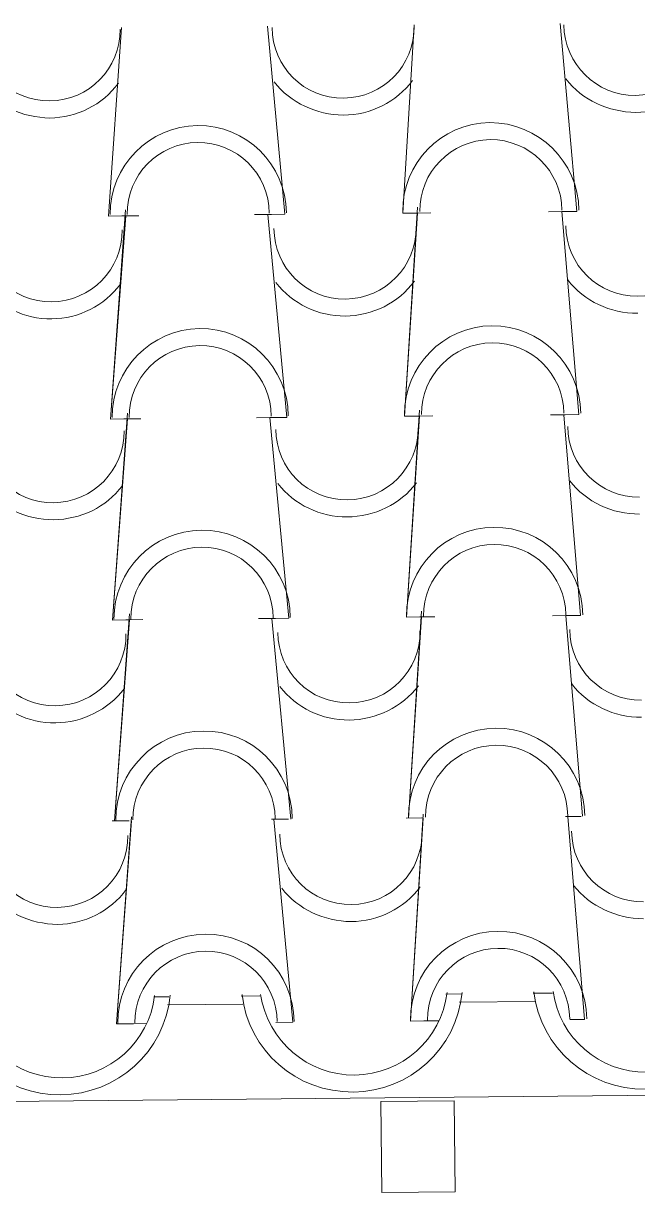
# Model space of a CAD drawing. Header units: millimetres. Extents: x 36985 to 49607, y -23856 to -17842.
# Drawn here: x 39046 to 39721, y -19895 to -18610 of the extents above; entities that cross this region are included whole.
import ezdxf

# ---------------------------------------------------------------- set-up
doc = ezdxf.new("R2010")
doc.units = ezdxf.units.MM
doc.layers.add('A-COB-___-___-EXI', color=250, linetype='Continuous', lineweight=25)

msp = doc.modelspace()

# ---------------------------------------------------------------- linework, layer by layer
at = {"layer": 'A-COB-___-___-EXI', "color": 18, "lineweight": 9}
for p, q in [((39158.3, -18821.2), (39139.5, -18821.4)), ((39154.2, -18821.3), (39172.9, -18821.1)), ((39318.7, -18819.7), (39300, -18819.8)), ((39479.2, -18818.1), (39462.9, -18818.3)), ((39477.5, -18818.1), (39493.8, -18818)), ((39639.6, -18816.6), (39623.3, -18816.7)), ((39641.7, -19039.7), (39625.5, -19039.9)), ((39320.9, -19042.8), (39302.1, -19043)), ((39162.5, -19265.1), (39143.8, -19265.3)), ((39158.5, -19265.1), (39177.2, -19264.9)), ((39323, -19263.5), (39304.2, -19263.7)), ((39339.8, -19484.1), (39318.9, -19263.6)), ((39483.4, -19262), (39467.1, -19262.2)), ((39481.8, -19262), (39498.1, -19261.9)), ((39643.9, -19260.5), (39627.6, -19260.6)), ((39660.7, -19481), (39642.2, -19260.5)), ((39205.6, -19679.3), (39189.3, -19679.4)), ((39305.8, -19678.3), (39285.4, -19678.5)), ((39527.3, -19676.2), (39510.2, -19676.3)), ((39204.1, -19688.2), (39287.1, -19687.4)), ((39525, -19685.2), (39608.9, -19684.4)), ((39162.7, -19709), (39181.5, -19708.8))]:
    msp.add_line(p, q, dxfattribs=at)
at = {"layer": 'A-COB-___-___-EXI', "color": 18, "lineweight": 9, "flags": 128}
for points in [[(39153.8, -18614.4), (39139.5, -18821.4), (39158.3, -18821.2), (39139.5, -18821.4), (39158.3, -18821.2), (39139.5, -18821.4), (39153.8, -18614.4), (39139.5, -18821.4), (39158.3, -18821.2), (39141.7, -19044.6), (39160.4, -19044.4), (39141.7, -19044.6), (39160.4, -19044.4), (39141.7, -19044.6), (39160.4, -19044.4), (39143.8, -19265.3), (39162.5, -19265.1), (39143.8, -19265.3), (39162.5, -19265.1), (39143.8, -19265.3), (39160.3, -19037.9), (39143.8, -19265.3), (39162.5, -19265.1), (39145.9, -19486), (39162.5, -19258.6), (39145.9, -19486)], [(39335.5, -19042.7), (39316.8, -19042.9), (39335.5, -19042.7), (39314.6, -18819.7), (39333.4, -18819.5), (39314.3, -18612.8), (39333.4, -18819.5), (39314.6, -18819.7), (39333.4, -18819.5), (39314.3, -18612.8)], [(39469.3, -19482.9), (39483.4, -19255.5), (39469.3, -19482.9), (39483.4, -19262), (39467.1, -19262.2), (39481.2, -19034.8), (39467.1, -19262.2), (39483.4, -19262), (39467.1, -19262.2), (39483.4, -19262), (39467.1, -19262.2), (39481.3, -19041.3), (39465, -19041.4), (39479.1, -18811.6), (39465, -19041.4), (39481.3, -19041.3), (39465, -19041.4), (39481.3, -19041.3), (39465, -19041.4), (39481.3, -19041.3), (39465, -19041.4), (39481.3, -19041.3), (39465, -19041.4), (39479.2, -18818.1), (39462.9, -18818.3), (39475.5, -18611.3), (39462.9, -18818.3), (39479.2, -18818.1), (39462.9, -18818.3), (39479.2, -18818.1), (39462.9, -18818.3), (39475.5, -18611.3)], [(39636, -18609.7), (39654.3, -18816.4), (39638, -18816.6), (39654.3, -18816.4), (39636, -18609.7), (39654.3, -18816.4), (39638, -18816.6), (39656.4, -19039.6), (39640.1, -19039.8), (39656.4, -19039.6), (39640.1, -19039.8), (39658.5, -19260.3), (39642.2, -19260.5), (39660.7, -19481), (39642.2, -19260.5), (39658.5, -19260.3), (39642.2, -19260.5), (39658.5, -19260.3)], [(39316.8, -19042.9), (39335.5, -19042.7), (39316.8, -19042.9), (39337.6, -19263.4), (39318.9, -19263.6), (39337.6, -19263.4), (39316.8, -19042.9), (39335.5, -19042.7), (39314.6, -18819.7), (39333.4, -18819.5), (39314.6, -18819.7), (39333.4, -18819.5)], [(39337.6, -19263.4), (39318.9, -19263.6), (39337.6, -19263.4), (39318.9, -19263.6), (39339.8, -19484.1), (39318.9, -19263.6), (39337.6, -19263.4), (39316.8, -19042.9), (39335.5, -19042.7), (39316.8, -19042.9), (39335.5, -19042.7), (39314.6, -18819.7)], [(39654.3, -18816.4), (39638, -18816.6), (39654.3, -18816.4), (39638, -18816.6), (39656.4, -19039.6), (39640.1, -19039.8), (39656.4, -19039.6), (39638, -18816.6)], [(39640.1, -19039.8), (39656.4, -19039.6), (39640.1, -19039.8), (39658.5, -19260.3), (39642.2, -19260.5), (39658.5, -19260.3), (39640.1, -19039.8), (39656.4, -19039.6)], [(39175.1, -19044.2), (39156.3, -19044.4), (39175.1, -19044.2), (39156.3, -19044.4)], [(39479.7, -19041.3), (39496, -19041.1), (39479.7, -19041.3), (39496, -19041.1)], [(39166.8, -19709), (39148.1, -19709.1), (39164.6, -19481.7), (39148.1, -19709.1), (39166.8, -19709), (39148.1, -19709.1), (39164.7, -19485.8)], [(39321, -19484.3), (39341.9, -19707.3), (39321, -19484.3), (39341.9, -19707.3), (39323.2, -19707.5), (39341.9, -19707.3)], [(39487.7, -19705.9), (39471.4, -19706), (39485.5, -19478.6)], [(39646.5, -19704.4), (39662.8, -19704.2), (39646.5, -19704.4), (39662.8, -19704.2), (39644.4, -19481.2), (39662.8, -19704.2), (39644.4, -19481.2), (39662.8, -19704.2), (39644.4, -19481.2)], [(37540.3, -19724.6), (37541.1, -19808.5), (48989.9, -19698.4), (48989.1, -19614.5), (48972.8, -19614.7), (48989.1, -19614.5)]]:
    msp.add_lwpolyline(points, dxfattribs=at)
for points in [[(39158.2, -18814.7), (39141.7, -19044.6), (39160.4, -19044.4), (39141.7, -19044.6), (39160.4, -19044.4), (39141.7, -19044.6)], [(39143.5, -19486), (39162.2, -19485.8), (39143.5, -19486), (39162.2, -19485.8), (39143.5, -19486), (39162.2, -19485.8), (39143.5, -19486), (39162.2, -19485.8), (39143.5, -19486), (39162.2, -19485.8)], [(39337.3, -19484.1), (39318.6, -19484.3), (39337.3, -19484.1), (39318.6, -19484.3), (39337.3, -19484.1), (39318.6, -19484.3), (39337.3, -19484.1), (39318.6, -19484.3), (39337.3, -19484.1), (39318.6, -19484.3)], [(39466.8, -19482.9), (39483.9, -19482.7), (39466.8, -19482.9), (39483.9, -19482.7), (39466.8, -19482.9), (39483.9, -19482.7), (39466.8, -19482.9), (39483.9, -19482.7)], [(39485.5, -19482.7), (39471.4, -19706), (39487.7, -19705.9), (39471.4, -19706), (39485.5, -19478.6), (39471.4, -19706), (39487.7, -19705.9), (39471.4, -19706)], [(39659, -19481.1), (39641.9, -19481.2), (39659, -19481.1), (39641.9, -19481.2), (39659, -19481.1), (39641.9, -19481.2), (39659, -19481.1), (39641.9, -19481.2)], [(39606.3, -19675.4), (39627.5, -19675.2)], [(39502.4, -19705.7), (39486.1, -19705.9)], [(39519.5, -19793.5), (39520.5, -19893.7), (39439.8, -19894.5), (39438.9, -19794.3), (39519.5, -19793.5), (39520.5, -19893.7), (39439.8, -19894.5), (39438.9, -19794.3)]]:
    msp.add_lwpolyline(points, close=True, dxfattribs=at)
at = {"layer": 'A-COB-___-___-EXI', "color": 18, "lineweight": 9}
for points in [[(39074.8, -18694.9), (39074.8, -18694.9), (39117.9, -18694.5), (39152.6, -18659.2), (39152.2, -18616)], [(39074.8, -18694.9), (39074.8, -18694.9), (39117.9, -18694.5), (39152.6, -18659.2), (39152.2, -18616)], [(39398.1, -18691.8), (39398.1, -18691.8), (39441.3, -18691.4), (39476, -18656.1), (39475.6, -18612.9)], [(39398.1, -18691.8), (39398.1, -18691.8), (39441.3, -18691.4), (39476, -18656.1), (39475.6, -18612.9)], [(39719, -18688.8), (39719, -18688.8), (39762.2, -18688.3), (39796.9, -18653), (39796.4, -18609.8)], [(39719, -18688.8), (39719, -18688.8), (39762.2, -18688.3), (39796.9, -18653), (39796.4, -18609.8)], [(39719, -18688.8), (39719, -18688.8), (39762.2, -18688.3), (39796.9, -18653), (39796.4, -18609.8)], [(39719, -18688.8), (39719, -18688.8), (39762.2, -18688.3), (39796.9, -18653), (39796.4, -18609.8)], [(39719, -18688.8), (39719, -18688.8), (39762.2, -18688.3), (39796.9, -18653), (39796.4, -18609.8)], [(39075, -18713.7), (39075, -18713.7), (39104.3, -18713.4), (39132.7, -18699.3), (39150.3, -18675.5)], [(39075, -18713.7), (39075, -18713.7), (39104.3, -18713.4), (39132.7, -18699.3), (39150.3, -18675.5)], [(39397.5, -18710.6), (39397.5, -18710.6), (39427.6, -18710.3), (39456, -18696.2), (39473.7, -18672.4)], [(39397.5, -18710.6), (39397.5, -18710.6), (39427.6, -18710.3), (39456, -18696.2), (39473.7, -18672.4)], [(39719.2, -18707.5), (39719.2, -18707.5), (39748.5, -18707.2), (39776.9, -18693.1), (39794.6, -18669.3)], [(39719.2, -18707.5), (39719.2, -18707.5), (39748.5, -18707.2), (39776.9, -18693.1), (39794.6, -18669.3)], [(39719.2, -18707.5), (39719.2, -18707.5), (39748.5, -18707.2), (39776.9, -18693.1), (39794.6, -18669.3)], [(39719.2, -18707.5), (39719.2, -18707.5), (39748.5, -18707.2), (39776.9, -18693.1), (39794.6, -18669.3)], [(39719.2, -18707.5), (39719.2, -18707.5), (39748.5, -18707.2), (39776.9, -18693.1), (39794.6, -18669.3)], [(39558.8, -18718.8), (39558.8, -18718.8), (39505.1, -18719.3), (39462.3, -18763.7), (39462.9, -18816.7)], [(39558.8, -18718.8), (39558.8, -18718.8), (39505.1, -18719.3), (39462.3, -18763.7), (39462.9, -18816.7)], [(39558.8, -18718.8), (39558.8, -18718.8), (39505.1, -18719.3), (39462.3, -18763.7), (39462.9, -18816.7)], [(39558.8, -18718.8), (39558.8, -18718.8), (39505.1, -18719.3), (39462.3, -18763.7), (39462.9, -18816.7)], [(39558.8, -18718.8), (39558.8, -18718.8), (39505.1, -18719.3), (39462.3, -18763.7), (39462.9, -18816.7)], [(39558.8, -18718.8), (39558.8, -18718.8), (39505.1, -18719.3), (39462.3, -18763.7), (39462.9, -18816.7)], [(39237.1, -18721.9), (39237.1, -18721.9), (39184.2, -18722.4), (39140.6, -18766.8), (39141.1, -18819.7)], [(39237.1, -18721.9), (39237.1, -18721.9), (39184.2, -18722.4), (39140.6, -18766.8), (39141.1, -18819.7)], [(39237.1, -18721.9), (39237.1, -18721.9), (39184.2, -18722.4), (39140.6, -18766.8), (39141.1, -18819.7)], [(39237.1, -18721.9), (39237.1, -18721.9), (39184.2, -18722.4), (39140.6, -18766.8), (39141.1, -18819.7)], [(39237.1, -18721.9), (39237.1, -18721.9), (39184.2, -18722.4), (39140.6, -18766.8), (39141.1, -18819.7)], [(39237.1, -18721.9), (39237.1, -18721.9), (39184.2, -18722.4), (39140.6, -18766.8), (39141.1, -18819.7)], [(39237.3, -18740.6), (39237.3, -18740.6), (39194.1, -18741), (39159.5, -18776.4), (39159.9, -18819.6)], [(39237.3, -18740.6), (39237.3, -18740.6), (39194.1, -18741), (39159.5, -18776.4), (39159.9, -18819.6)], [(39237.3, -18740.6), (39237.3, -18740.6), (39194.1, -18741), (39159.5, -18776.4), (39159.9, -18819.6)], [(39237.3, -18740.6), (39237.3, -18740.6), (39194.1, -18741), (39159.5, -18776.4), (39159.9, -18819.6)], [(39237.3, -18740.6), (39237.3, -18740.6), (39194.1, -18741), (39159.5, -18776.4), (39159.9, -18819.6)], [(39237.3, -18740.6), (39237.3, -18740.6), (39194.1, -18741), (39159.5, -18776.4), (39159.9, -18819.6)], [(39559, -18737.5), (39559, -18737.5), (39515.9, -18737.9), (39481.2, -18773.3), (39481.6, -18816.5)], [(39559, -18737.5), (39559, -18737.5), (39515.9, -18737.9), (39481.2, -18773.3), (39481.6, -18816.5)], [(39559, -18737.5), (39559, -18737.5), (39515.9, -18737.9), (39481.2, -18773.3), (39481.6, -18816.5)], [(39559, -18737.5), (39559, -18737.5), (39515.9, -18737.9), (39481.2, -18773.3), (39481.6, -18816.5)], [(39559, -18737.5), (39559, -18737.5), (39515.9, -18737.9), (39481.2, -18773.3), (39481.6, -18816.5)], [(39559, -18737.5), (39559, -18737.5), (39515.9, -18737.9), (39481.2, -18773.3), (39481.6, -18816.5)], [(39400.2, -18912.6), (39400.2, -18912.6), (39443.4, -18912.1), (39478.1, -18876.8), (39477.7, -18833.6)], [(39721.1, -18909.5), (39721.1, -18909.5), (39764.3, -18909.1), (39799, -18873.7), (39798.6, -18830.5)], [(39721.1, -18909.5), (39721.1, -18909.5), (39764.3, -18909.1), (39799, -18873.7), (39798.6, -18830.5)], [(39076.9, -18915.7), (39076.9, -18915.7), (39120.1, -18915.3), (39154.8, -18879.9), (39154.3, -18836.7)], [(39077.1, -18934.4), (39077.1, -18934.4), (39106.4, -18934.1), (39134.8, -18920), (39152.5, -18896.2)], [(39077.1, -18934.4), (39077.1, -18934.4), (39106.4, -18934.1), (39134.8, -18920), (39152.5, -18896.2)], [(39399.6, -18931.3), (39399.6, -18931.3), (39429.7, -18931), (39458.1, -18916.9), (39475.8, -18893.1)], [(39399.6, -18931.3), (39399.6, -18931.3), (39429.7, -18931), (39458.1, -18916.9), (39475.8, -18893.1)], [(39239.3, -18945.1), (39239.3, -18945.1), (39186.3, -18945.6), (39142.8, -18990), (39143.3, -19042.9)], [(39239.3, -18945.1), (39239.3, -18945.1), (39186.3, -18945.6), (39142.8, -18990), (39143.3, -19042.9)], [(39239.3, -18945.1), (39239.3, -18945.1), (39186.3, -18945.6), (39142.8, -18990), (39143.3, -19042.9)], [(39239.3, -18945.1), (39239.3, -18945.1), (39186.3, -18945.6), (39142.8, -18990), (39143.3, -19042.9)], [(39239.3, -18945.1), (39239.3, -18945.1), (39186.3, -18945.6), (39142.8, -18990), (39143.3, -19042.9)], [(39239.3, -18945.1), (39239.3, -18945.1), (39186.3, -18945.6), (39142.8, -18990), (39143.3, -19042.9)], [(39239.3, -18945.1), (39239.3, -18945.1), (39186.3, -18945.6), (39142.8, -18990), (39143.3, -19042.9)], [(39239.3, -18945.1), (39239.3, -18945.1), (39186.3, -18945.6), (39142.8, -18990), (39143.3, -19042.9)], [(39239.3, -18945.1), (39239.3, -18945.1), (39186.3, -18945.6), (39142.8, -18990), (39143.3, -19042.9)], [(39561, -18942), (39561, -18942), (39507.2, -18942.5), (39464.5, -18986.9), (39465, -19039.8)], [(39561, -18942), (39561, -18942), (39507.2, -18942.5), (39464.5, -18986.9), (39465, -19039.8)], [(39561, -18942), (39561, -18942), (39507.2, -18942.5), (39464.5, -18986.9), (39465, -19039.8)], [(39561, -18942), (39561, -18942), (39507.2, -18942.5), (39464.5, -18986.9), (39465, -19039.8)], [(39561, -18942), (39561, -18942), (39507.2, -18942.5), (39464.5, -18986.9), (39465, -19039.8)], [(39561, -18942), (39561, -18942), (39507.2, -18942.5), (39464.5, -18986.9), (39465, -19039.8)], [(39561, -18942), (39561, -18942), (39507.2, -18942.5), (39464.5, -18986.9), (39465, -19039.8)], [(39561, -18942), (39561, -18942), (39507.2, -18942.5), (39464.5, -18986.9), (39465, -19039.8)], [(39561, -18942), (39561, -18942), (39507.2, -18942.5), (39464.5, -18986.9), (39465, -19039.8)], [(39561.2, -18960.7), (39561.2, -18960.7), (39518, -18961.1), (39483.3, -18996.5), (39483.7, -19039.6)], [(39561.2, -18960.7), (39561.2, -18960.7), (39518, -18961.1), (39483.3, -18996.5), (39483.7, -19039.6)], [(39561.2, -18960.7), (39561.2, -18960.7), (39518, -18961.1), (39483.3, -18996.5), (39483.7, -19039.6)], [(39561.2, -18960.7), (39561.2, -18960.7), (39518, -18961.1), (39483.3, -18996.5), (39483.7, -19039.6)], [(39561.2, -18960.7), (39561.2, -18960.7), (39518, -18961.1), (39483.3, -18996.5), (39483.7, -19039.6)], [(39561.2, -18960.7), (39561.2, -18960.7), (39518, -18961.1), (39483.3, -18996.5), (39483.7, -19039.6)], [(39561.2, -18960.7), (39561.2, -18960.7), (39518, -18961.1), (39483.3, -18996.5), (39483.7, -19039.6)], [(39561.2, -18960.7), (39561.2, -18960.7), (39518, -18961.1), (39483.3, -18996.5), (39483.7, -19039.6)], [(39561.2, -18960.7), (39561.2, -18960.7), (39518, -18961.1), (39483.3, -18996.5), (39483.7, -19039.6)], [(39239.5, -18963.8), (39239.5, -18963.8), (39196.3, -18964.2), (39161.6, -18999.6), (39162, -19042.7)], [(39239.5, -18963.8), (39239.5, -18963.8), (39196.3, -18964.2), (39161.6, -18999.6), (39162, -19042.7)], [(39239.5, -18963.8), (39239.5, -18963.8), (39196.3, -18964.2), (39161.6, -18999.6), (39162, -19042.7)], [(39239.5, -18963.8), (39239.5, -18963.8), (39196.3, -18964.2), (39161.6, -18999.6), (39162, -19042.7)], [(39239.5, -18963.8), (39239.5, -18963.8), (39196.3, -18964.2), (39161.6, -18999.6), (39162, -19042.7)], [(39239.5, -18963.8), (39239.5, -18963.8), (39196.3, -18964.2), (39161.6, -18999.6), (39162, -19042.7)], [(39239.5, -18963.8), (39239.5, -18963.8), (39196.3, -18964.2), (39161.6, -18999.6), (39162, -19042.7)], [(39239.5, -18963.8), (39239.5, -18963.8), (39196.3, -18964.2), (39161.6, -18999.6), (39162, -19042.7)], [(39239.5, -18963.8), (39239.5, -18963.8), (39196.3, -18964.2), (39161.6, -18999.6), (39162, -19042.7)], [(39079, -19136.4), (39079, -19136.4), (39122.2, -19136), (39156.9, -19100.6), (39156.5, -19057.4)], [(39402.4, -19133.3), (39402.4, -19133.3), (39445.5, -19132.9), (39480.2, -19097.5), (39479.8, -19054.3)], [(39401.7, -19152), (39401.7, -19152), (39431.9, -19151.7), (39460.2, -19138.4), (39477.9, -19114.6)], [(39079.2, -19155.1), (39079.2, -19155.1), (39108.5, -19154.8), (39136.9, -19141.5), (39154.6, -19117.7)], [(39241.4, -19166.6), (39241.4, -19166.6), (39188.5, -19167.1), (39144.9, -19210.7), (39145.4, -19264.4)], [(39241.4, -19166.6), (39241.4, -19166.6), (39188.5, -19167.1), (39144.9, -19210.7), (39145.4, -19264.4)], [(39241.4, -19166.6), (39241.4, -19166.6), (39188.5, -19167.1), (39144.9, -19210.7), (39145.4, -19264.4)], [(39241.4, -19166.6), (39241.4, -19166.6), (39188.5, -19167.1), (39144.9, -19210.7), (39145.4, -19264.4)], [(39241.4, -19166.6), (39241.4, -19166.6), (39188.5, -19167.1), (39144.9, -19210.7), (39145.4, -19264.4)], [(39241.4, -19166.6), (39241.4, -19166.6), (39188.5, -19167.1), (39144.9, -19210.7), (39145.4, -19264.4)], [(39563.1, -19163.5), (39563.1, -19163.5), (39509.4, -19164), (39466.6, -19207.6), (39467.1, -19261.3)], [(39563.1, -19163.5), (39563.1, -19163.5), (39509.4, -19164), (39466.6, -19207.6), (39467.1, -19261.3)], [(39563.1, -19163.5), (39563.1, -19163.5), (39509.4, -19164), (39466.6, -19207.6), (39467.1, -19261.3)], [(39563.1, -19163.5), (39563.1, -19163.5), (39509.4, -19164), (39466.6, -19207.6), (39467.1, -19261.3)], [(39563.1, -19163.5), (39563.1, -19163.5), (39509.4, -19164), (39466.6, -19207.6), (39467.1, -19261.3)], [(39563.1, -19163.5), (39563.1, -19163.5), (39509.4, -19164), (39466.6, -19207.6), (39467.1, -19261.3)], [(39241.6, -19185.3), (39241.6, -19185.3), (39198.4, -19185.7), (39163.7, -19221.1), (39164.1, -19264.3)], [(39241.6, -19185.3), (39241.6, -19185.3), (39198.4, -19185.7), (39163.7, -19221.1), (39164.1, -19264.3)], [(39241.6, -19185.3), (39241.6, -19185.3), (39198.4, -19185.7), (39163.7, -19221.1), (39164.1, -19264.3)], [(39241.6, -19185.3), (39241.6, -19185.3), (39198.4, -19185.7), (39163.7, -19221.1), (39164.1, -19264.3)], [(39241.6, -19185.3), (39241.6, -19185.3), (39198.4, -19185.7), (39163.7, -19221.1), (39164.1, -19264.3)], [(39241.6, -19185.3), (39241.6, -19185.3), (39198.4, -19185.7), (39163.7, -19221.1), (39164.1, -19264.3)], [(39563.3, -19182.2), (39563.3, -19182.2), (39520.1, -19182.6), (39485.4, -19218), (39485.9, -19261.2)], [(39563.3, -19182.2), (39563.3, -19182.2), (39520.1, -19182.6), (39485.4, -19218), (39485.9, -19261.2)], [(39563.3, -19182.2), (39563.3, -19182.2), (39520.1, -19182.6), (39485.4, -19218), (39485.9, -19261.2)], [(39563.3, -19182.2), (39563.3, -19182.2), (39520.1, -19182.6), (39485.4, -19218), (39485.9, -19261.2)], [(39563.3, -19182.2), (39563.3, -19182.2), (39520.1, -19182.6), (39485.4, -19218), (39485.9, -19261.2)], [(39563.3, -19182.2), (39563.3, -19182.2), (39520.1, -19182.6), (39485.4, -19218), (39485.9, -19261.2)], [(39081.2, -19359.5), (39081.2, -19359.5), (39124.3, -19359.1), (39159, -19323.8), (39158.6, -19280.6)], [(39404.5, -19356.4), (39404.5, -19356.4), (39447.7, -19356), (39482.4, -19320.7), (39481.9, -19277.5)], [(39081.3, -19378.3), (39081.3, -19378.3), (39110.7, -19378), (39139, -19363.9), (39156.7, -19340.9)], [(39403.9, -19375.2), (39403.9, -19375.2), (39434, -19374.9), (39462.4, -19360.8), (39480.1, -19337.8)], [(39565.2, -19384.2), (39565.2, -19384.2), (39511.5, -19384.7), (39468.7, -19428.3), (39469.2, -19482.1)], [(39565.2, -19384.2), (39565.2, -19384.2), (39511.5, -19384.7), (39468.7, -19428.3), (39469.2, -19482.1)], [(39565.2, -19384.2), (39565.2, -19384.2), (39511.5, -19384.7), (39468.7, -19428.3), (39469.2, -19482.1)], [(39243.5, -19387.3), (39243.5, -19387.3), (39190.6, -19387.8), (39147, -19431.4), (39147.5, -19485.2)], [(39243.5, -19387.3), (39243.5, -19387.3), (39190.6, -19387.8), (39147, -19431.4), (39147.5, -19485.2)], [(39243.5, -19387.3), (39243.5, -19387.3), (39190.6, -19387.8), (39147, -19431.4), (39147.5, -19485.2)], [(39243.7, -19406), (39243.7, -19406), (39200.5, -19406.5), (39165.9, -19441.8), (39166.3, -19485)], [(39243.7, -19406), (39243.7, -19406), (39200.5, -19406.5), (39165.9, -19441.8), (39166.3, -19485)], [(39243.7, -19406), (39243.7, -19406), (39200.5, -19406.5), (39165.9, -19441.8), (39166.3, -19485)], [(39243.7, -19406), (39243.7, -19406), (39200.5, -19406.5), (39165.9, -19441.8), (39166.3, -19485)], [(39243.7, -19406), (39243.7, -19406), (39200.5, -19406.5), (39165.9, -19441.8), (39166.3, -19485)], [(39243.7, -19406), (39243.7, -19406), (39200.5, -19406.5), (39165.9, -19441.8), (39166.3, -19485)], [(39243.7, -19406), (39243.7, -19406), (39200.5, -19406.5), (39165.9, -19441.8), (39166.3, -19485)], [(39243.7, -19406), (39243.7, -19406), (39200.5, -19406.5), (39165.9, -19441.8), (39166.3, -19485)], [(39243.7, -19406), (39243.7, -19406), (39200.5, -19406.5), (39165.9, -19441.8), (39166.3, -19485)], [(39565.4, -19402.9), (39565.4, -19402.9), (39522.3, -19403.4), (39487.6, -19438.7), (39488, -19481.9)], [(39565.4, -19402.9), (39565.4, -19402.9), (39522.3, -19403.4), (39487.6, -19438.7), (39488, -19481.9)], [(39565.4, -19402.9), (39565.4, -19402.9), (39522.3, -19403.4), (39487.6, -19438.7), (39488, -19481.9)], [(39565.4, -19402.9), (39565.4, -19402.9), (39522.3, -19403.4), (39487.6, -19438.7), (39488, -19481.9)], [(39565.4, -19402.9), (39565.4, -19402.9), (39522.3, -19403.4), (39487.6, -19438.7), (39488, -19481.9)], [(39565.4, -19402.9), (39565.4, -19402.9), (39522.3, -19403.4), (39487.6, -19438.7), (39488, -19481.9)], [(39565.4, -19402.9), (39565.4, -19402.9), (39522.3, -19403.4), (39487.6, -19438.7), (39488, -19481.9)], [(39565.4, -19402.9), (39565.4, -19402.9), (39522.3, -19403.4), (39487.6, -19438.7), (39488, -19481.9)], [(39565.4, -19402.9), (39565.4, -19402.9), (39522.3, -19403.4), (39487.6, -19438.7), (39488, -19481.9)], [(39565.4, -19402.9), (39565.4, -19402.9), (39522.3, -19403.4), (39487.6, -19438.7), (39488, -19481.9)], [(39565.4, -19402.9), (39565.4, -19402.9), (39522.3, -19403.4), (39487.6, -19438.7), (39488, -19481.9)], [(39565.4, -19402.9), (39565.4, -19402.9), (39522.3, -19403.4), (39487.6, -19438.7), (39488, -19481.9)], [(39565.4, -19402.9), (39565.4, -19402.9), (39522.3, -19403.4), (39487.6, -19438.7), (39488, -19481.9)], [(39083.3, -19581.1), (39083.3, -19581.1), (39126.5, -19580.7), (39161.2, -19545.3), (39160.7, -19502.1)], [(39406.6, -19578), (39406.6, -19578), (39449.8, -19577.6), (39484.5, -19542.2), (39484.1, -19499)], [(39083.5, -19599.8), (39083.5, -19599.8), (39112.8, -19599.5), (39141.2, -19585.4), (39158.9, -19561.6)], [(39406, -19596.7), (39406, -19596.7), (39436.1, -19596.4), (39464.5, -19582.3), (39482.2, -19558.5)], [(39245.7, -19610.5), (39245.7, -19610.5), (39192.7, -19611), (39149.2, -19654.6), (39149.7, -19708.3)], [(39245.7, -19610.5), (39245.7, -19610.5), (39192.7, -19611), (39149.2, -19654.6), (39149.7, -19708.3)], [(39245.7, -19610.5), (39245.7, -19610.5), (39192.7, -19611), (39149.2, -19654.6), (39149.7, -19708.3)], [(39567.4, -19607.4), (39567.4, -19607.4), (39513.6, -19607.9), (39470.9, -19651.5), (39471.4, -19705.2)], [(39567.4, -19607.4), (39567.4, -19607.4), (39513.6, -19607.9), (39470.9, -19651.5), (39471.4, -19705.2)], [(39567.4, -19607.4), (39567.4, -19607.4), (39513.6, -19607.9), (39470.9, -19651.5), (39471.4, -19705.2)], [(39567.4, -19607.4), (39567.4, -19607.4), (39513.6, -19607.9), (39470.9, -19651.5), (39471.4, -19705.2)], [(39567.4, -19607.4), (39567.4, -19607.4), (39513.6, -19607.9), (39470.9, -19651.5), (39471.4, -19705.2)], [(39245.9, -19629.2), (39245.9, -19629.2), (39202.7, -19629.6), (39168, -19665), (39168.4, -19708.1)], [(39245.9, -19629.2), (39245.9, -19629.2), (39202.7, -19629.6), (39168, -19665), (39168.4, -19708.1)], [(39245.9, -19629.2), (39245.9, -19629.2), (39202.7, -19629.6), (39168, -19665), (39168.4, -19708.1)], [(39567.6, -19626.1), (39567.6, -19626.1), (39524.4, -19626.5), (39489.7, -19661.9), (39490.1, -19705)], [(39567.6, -19626.1), (39567.6, -19626.1), (39524.4, -19626.5), (39489.7, -19661.9), (39490.1, -19705)], [(39567.6, -19626.1), (39567.6, -19626.1), (39524.4, -19626.5), (39489.7, -19661.9), (39490.1, -19705)], [(39567.6, -19626.1), (39567.6, -19626.1), (39524.4, -19626.5), (39489.7, -19661.9), (39490.1, -19705)], [(39567.6, -19626.1), (39567.6, -19626.1), (39524.4, -19626.5), (39489.7, -19661.9), (39490.1, -19705)], [(39086.9, -19787.1), (39086.9, -19787.1), (39148.8, -19786.5), (39201.3, -19739.6), (39207.2, -19677.6)], [(39089.2, -19768.4), (39089.2, -19768.4), (39140.5, -19767.9), (39184.1, -19729.2), (39190.1, -19677.8)], [(39408.6, -19784), (39408.6, -19784), (39470.5, -19783.4), (39522.2, -19736.5), (39528.1, -19674.5)], [(39410.1, -19765.3), (39410.1, -19765.3), (39462.2, -19764.8), (39505, -19726.1), (39511.8, -19674.7)]]:
    msp.add_open_spline(points, degree=3, knots=[0.125, 0.125, 0.125, 0.125, 0.125001, 1, 1, 1, 1], dxfattribs=at)
for points in [[(39319.2, -18614.4), (39319.6, -18657.6), (39354.1, -18692.3), (39398.1, -18691.8)], [(39319.2, -18614.4), (39319.6, -18657.6), (39354.1, -18692.3), (39398.1, -18691.8)], [(39640.1, -18611.3), (39640.5, -18654.5), (39675.8, -18689.2), (39719, -18688.8)], [(39640.1, -18611.3), (39640.5, -18654.5), (39675.8, -18689.2), (39719, -18688.8)], [(39640.1, -18611.3), (39640.5, -18654.5), (39675.8, -18689.2), (39719, -18688.8)], [(39640.1, -18611.3), (39640.5, -18654.5), (39675.8, -18689.2), (39719, -18688.8)], [(39640.1, -18611.3), (39640.5, -18654.5), (39675.8, -18689.2), (39719, -18688.8)], [(38995.8, -18617.5), (38996.3, -18660.7), (39031.6, -18695.4), (39074.8, -18694.9)], [(38995.8, -18617.5), (38996.3, -18660.7), (39031.6, -18695.4), (39074.8, -18694.9)], [(38998, -18677), (39016.2, -18700.4), (39044.8, -18713.2), (39075, -18713.7)], [(38998, -18677), (39016.2, -18700.4), (39044.8, -18713.2), (39075, -18713.7)], [(39321.4, -18673.8), (39339.5, -18697.3), (39368.2, -18710), (39397.5, -18710.6)], [(39321.4, -18673.8), (39339.5, -18697.3), (39368.2, -18710), (39397.5, -18710.6)], [(39642.3, -18670.8), (39660.4, -18694.2), (39689.1, -18707), (39719.2, -18707.5)], [(39642.3, -18670.8), (39660.4, -18694.2), (39689.1, -18707), (39719.2, -18707.5)], [(39642.3, -18670.8), (39660.4, -18694.2), (39689.1, -18707), (39719.2, -18707.5)], [(39642.3, -18670.8), (39660.4, -18694.2), (39689.1, -18707), (39719.2, -18707.5)], [(39642.3, -18670.8), (39660.4, -18694.2), (39689.1, -18707), (39719.2, -18707.5)], [(39656.7, -18814.8), (39656.2, -18761.9), (39611.8, -18718.3), (39558.8, -18718.8)], [(39656.7, -18814.8), (39656.2, -18761.9), (39611.8, -18718.3), (39558.8, -18718.8)], [(39656.7, -18814.8), (39656.2, -18761.9), (39611.8, -18718.3), (39558.8, -18718.8)], [(39656.7, -18814.8), (39656.2, -18761.9), (39611.8, -18718.3), (39558.8, -18718.8)], [(39656.7, -18814.8), (39656.2, -18761.9), (39611.8, -18718.3), (39558.8, -18718.8)], [(39656.7, -18814.8), (39656.2, -18761.9), (39611.8, -18718.3), (39558.8, -18718.8)], [(39335, -18817.9), (39334.5, -18764.9), (39290.9, -18721.4), (39237.1, -18721.9)], [(39335, -18817.9), (39334.5, -18764.9), (39290.9, -18721.4), (39237.1, -18721.9)], [(39335, -18817.9), (39334.5, -18764.9), (39290.9, -18721.4), (39237.1, -18721.9)], [(39335, -18817.9), (39334.5, -18764.9), (39290.9, -18721.4), (39237.1, -18721.9)], [(39335, -18817.9), (39334.5, -18764.9), (39290.9, -18721.4), (39237.1, -18721.9)], [(39335, -18817.9), (39334.5, -18764.9), (39290.9, -18721.4), (39237.1, -18721.9)], [(39316.2, -18818.1), (39315.8, -18774.9), (39280.5, -18740.2), (39237.3, -18740.6)], [(39316.2, -18818.1), (39315.8, -18774.9), (39280.5, -18740.2), (39237.3, -18740.6)], [(39316.2, -18818.1), (39315.8, -18774.9), (39280.5, -18740.2), (39237.3, -18740.6)], [(39316.2, -18818.1), (39315.8, -18774.9), (39280.5, -18740.2), (39237.3, -18740.6)], [(39316.2, -18818.1), (39315.8, -18774.9), (39280.5, -18740.2), (39237.3, -18740.6)], [(39316.2, -18818.1), (39315.8, -18774.9), (39280.5, -18740.2), (39237.3, -18740.6)], [(39638, -18815), (39637.5, -18771.8), (39602.2, -18737.1), (39559, -18737.5)], [(39638, -18815), (39637.5, -18771.8), (39602.2, -18737.1), (39559, -18737.5)], [(39638, -18815), (39637.5, -18771.8), (39602.2, -18737.1), (39559, -18737.5)], [(39638, -18815), (39637.5, -18771.8), (39602.2, -18737.1), (39559, -18737.5)], [(39638, -18815), (39637.5, -18771.8), (39602.2, -18737.1), (39559, -18737.5)], [(39638, -18815), (39637.5, -18771.8), (39602.2, -18737.1), (39559, -18737.5)], [(39642.2, -18832), (39642.6, -18875.2), (39678, -18909.9), (39721.1, -18909.5)], [(39642.2, -18832), (39642.6, -18875.2), (39678, -18909.9), (39721.1, -18909.5)], [(38998, -18838.2), (38998.4, -18881.4), (39033.7, -18916.1), (39076.9, -18915.7)], [(39321.3, -18835.1), (39321.7, -18878.3), (39356.3, -18913), (39400.2, -18912.6)], [(39000.2, -18897.7), (39018.3, -18921.1), (39046.9, -18934.7), (39077.1, -18934.4)], [(39000.2, -18897.7), (39018.3, -18921.1), (39046.9, -18934.7), (39077.1, -18934.4)], [(39323.5, -18894.6), (39341.6, -18918), (39370.3, -18931.6), (39399.6, -18931.3)], [(39323.5, -18894.6), (39341.6, -18918), (39370.3, -18931.6), (39399.6, -18931.3)], [(39644.4, -18891.5), (39662.5, -18914.9), (39691.2, -18928.5), (39721.3, -18928.2)], [(39644.4, -18891.5), (39662.5, -18914.9), (39691.2, -18928.5), (39721.3, -18928.2)], [(39644.4, -18891.5), (39662.5, -18914.9), (39691.2, -18928.5), (39721.3, -18928.2)], [(39644.4, -18891.5), (39662.5, -18914.9), (39691.2, -18928.5), (39721.3, -18928.2)], [(39644.4, -18891.5), (39662.5, -18914.9), (39691.2, -18928.5), (39721.3, -18928.2)], [(39337.1, -19041), (39336.6, -18988.1), (39293, -18944.5), (39239.3, -18945.1)], [(39337.1, -19041), (39336.6, -18988.1), (39293, -18944.5), (39239.3, -18945.1)], [(39337.1, -19041), (39336.6, -18988.1), (39293, -18944.5), (39239.3, -18945.1)], [(39337.1, -19041), (39336.6, -18988.1), (39293, -18944.5), (39239.3, -18945.1)], [(39337.1, -19041), (39336.6, -18988.1), (39293, -18944.5), (39239.3, -18945.1)], [(39337.1, -19041), (39336.6, -18988.1), (39293, -18944.5), (39239.3, -18945.1)], [(39337.1, -19041), (39336.6, -18988.1), (39293, -18944.5), (39239.3, -18945.1)], [(39337.1, -19041), (39336.6, -18988.1), (39293, -18944.5), (39239.3, -18945.1)], [(39337.1, -19041), (39336.6, -18988.1), (39293, -18944.5), (39239.3, -18945.1)], [(39658.8, -19038), (39658.3, -18985), (39613.9, -18941.5), (39561, -18942)], [(39658.8, -19038), (39658.3, -18985), (39613.9, -18941.5), (39561, -18942)], [(39658.8, -19038), (39658.3, -18985), (39613.9, -18941.5), (39561, -18942)], [(39658.8, -19038), (39658.3, -18985), (39613.9, -18941.5), (39561, -18942)], [(39658.8, -19038), (39658.3, -18985), (39613.9, -18941.5), (39561, -18942)], [(39658.8, -19038), (39658.3, -18985), (39613.9, -18941.5), (39561, -18942)], [(39658.8, -19038), (39658.3, -18985), (39613.9, -18941.5), (39561, -18942)], [(39658.8, -19038), (39658.3, -18985), (39613.9, -18941.5), (39561, -18942)], [(39658.8, -19038), (39658.3, -18985), (39613.9, -18941.5), (39561, -18942)], [(39640.1, -19038.1), (39639.7, -18995), (39604.3, -18960.3), (39561.2, -18960.7)], [(39640.1, -19038.1), (39639.7, -18995), (39604.3, -18960.3), (39561.2, -18960.7)], [(39640.1, -19038.1), (39639.7, -18995), (39604.3, -18960.3), (39561.2, -18960.7)], [(39640.1, -19038.1), (39639.7, -18995), (39604.3, -18960.3), (39561.2, -18960.7)], [(39640.1, -19038.1), (39639.7, -18995), (39604.3, -18960.3), (39561.2, -18960.7)], [(39640.1, -19038.1), (39639.7, -18995), (39604.3, -18960.3), (39561.2, -18960.7)], [(39640.1, -19038.1), (39639.7, -18995), (39604.3, -18960.3), (39561.2, -18960.7)], [(39640.1, -19038.1), (39639.7, -18995), (39604.3, -18960.3), (39561.2, -18960.7)], [(39640.1, -19038.1), (39639.7, -18995), (39604.3, -18960.3), (39561.2, -18960.7)], [(39318.4, -19041.2), (39318, -18998.1), (39282.6, -18963.4), (39239.5, -18963.8)], [(39318.4, -19041.2), (39318, -18998.1), (39282.6, -18963.4), (39239.5, -18963.8)], [(39318.4, -19041.2), (39318, -18998.1), (39282.6, -18963.4), (39239.5, -18963.8)], [(39318.4, -19041.2), (39318, -18998.1), (39282.6, -18963.4), (39239.5, -18963.8)], [(39318.4, -19041.2), (39318, -18998.1), (39282.6, -18963.4), (39239.5, -18963.8)], [(39318.4, -19041.2), (39318, -18998.1), (39282.6, -18963.4), (39239.5, -18963.8)], [(39318.4, -19041.2), (39318, -18998.1), (39282.6, -18963.4), (39239.5, -18963.8)], [(39318.4, -19041.2), (39318, -18998.1), (39282.6, -18963.4), (39239.5, -18963.8)], [(39318.4, -19041.2), (39318, -18998.1), (39282.6, -18963.4), (39239.5, -18963.8)], [(39644.3, -19052.8), (39644.7, -19095.9), (39680.1, -19130.6), (39723.3, -19130.2)], [(39644.3, -19052.8), (39644.7, -19095.9), (39680.1, -19130.6), (39723.3, -19130.2)], [(39644.3, -19052.8), (39644.7, -19095.9), (39680.1, -19130.6), (39723.3, -19130.2)], [(39000.1, -19058.9), (39000.5, -19102.1), (39035.9, -19136.8), (39079, -19136.4)], [(39323.4, -19055.8), (39323.8, -19099), (39358.4, -19133.7), (39402.4, -19133.3)], [(39325.6, -19115.3), (39343.8, -19138.7), (39372.4, -19152.3), (39401.7, -19152)], [(39646.5, -19112.2), (39664.7, -19135.6), (39693.3, -19149.2), (39723.4, -19148.9)], [(39646.5, -19112.2), (39664.7, -19135.6), (39693.3, -19149.2), (39723.4, -19148.9)], [(39646.5, -19112.2), (39664.7, -19135.6), (39693.3, -19149.2), (39723.4, -19148.9)], [(39002.3, -19118.4), (39020.4, -19141.8), (39049.1, -19155.4), (39079.2, -19155.1)], [(39339.3, -19262.6), (39338.7, -19208.8), (39295.2, -19166.1), (39241.4, -19166.6)], [(39339.3, -19262.6), (39338.7, -19208.8), (39295.2, -19166.1), (39241.4, -19166.6)], [(39339.3, -19262.6), (39338.7, -19208.8), (39295.2, -19166.1), (39241.4, -19166.6)], [(39339.3, -19262.6), (39338.7, -19208.8), (39295.2, -19166.1), (39241.4, -19166.6)], [(39339.3, -19262.6), (39338.7, -19208.8), (39295.2, -19166.1), (39241.4, -19166.6)], [(39339.3, -19262.6), (39338.7, -19208.8), (39295.2, -19166.1), (39241.4, -19166.6)], [(39661, -19259.5), (39660.5, -19205.7), (39616.1, -19163), (39563.1, -19163.5)], [(39661, -19259.5), (39660.5, -19205.7), (39616.1, -19163), (39563.1, -19163.5)], [(39661, -19259.5), (39660.5, -19205.7), (39616.1, -19163), (39563.1, -19163.5)], [(39661, -19259.5), (39660.5, -19205.7), (39616.1, -19163), (39563.1, -19163.5)], [(39661, -19259.5), (39660.5, -19205.7), (39616.1, -19163), (39563.1, -19163.5)], [(39661, -19259.5), (39660.5, -19205.7), (39616.1, -19163), (39563.1, -19163.5)], [(39320.5, -19262.8), (39320.1, -19219.6), (39284.8, -19184.9), (39241.6, -19185.3)], [(39320.5, -19262.8), (39320.1, -19219.6), (39284.8, -19184.9), (39241.6, -19185.3)], [(39320.5, -19262.8), (39320.1, -19219.6), (39284.8, -19184.9), (39241.6, -19185.3)], [(39320.5, -19262.8), (39320.1, -19219.6), (39284.8, -19184.9), (39241.6, -19185.3)], [(39320.5, -19262.8), (39320.1, -19219.6), (39284.8, -19184.9), (39241.6, -19185.3)], [(39320.5, -19262.8), (39320.1, -19219.6), (39284.8, -19184.9), (39241.6, -19185.3)], [(39642.2, -19259.7), (39641.8, -19216.5), (39606.5, -19181.8), (39563.3, -19182.2)], [(39642.2, -19259.7), (39641.8, -19216.5), (39606.5, -19181.8), (39563.3, -19182.2)], [(39642.2, -19259.7), (39641.8, -19216.5), (39606.5, -19181.8), (39563.3, -19182.2)], [(39642.2, -19259.7), (39641.8, -19216.5), (39606.5, -19181.8), (39563.3, -19182.2)], [(39642.2, -19259.7), (39641.8, -19216.5), (39606.5, -19181.8), (39563.3, -19182.2)], [(39642.2, -19259.7), (39641.8, -19216.5), (39606.5, -19181.8), (39563.3, -19182.2)], [(39002.2, -19282.1), (39002.6, -19325.3), (39038, -19360), (39081.2, -19359.5)], [(39325.6, -19279), (39326, -19322.2), (39360.5, -19356.9), (39404.5, -19356.4)], [(39646.5, -19275.9), (39646.9, -19319.1), (39682.2, -19353.8), (39725.4, -19353.3)], [(39646.5, -19275.9), (39646.9, -19319.1), (39682.2, -19353.8), (39725.4, -19353.3)], [(39646.5, -19275.9), (39646.9, -19319.1), (39682.2, -19353.8), (39725.4, -19353.3)], [(39648.7, -19335.4), (39666.8, -19358.8), (39695.4, -19372.4), (39725.6, -19372.1)], [(39648.7, -19335.4), (39666.8, -19358.8), (39695.4, -19372.4), (39725.6, -19372.1)], [(39648.7, -19335.4), (39666.8, -19358.8), (39695.4, -19372.4), (39725.6, -19372.1)], [(39004.4, -19341.5), (39022.6, -19365), (39051.2, -19378.6), (39081.3, -19378.3)], [(39327.8, -19338.4), (39345.9, -19361.9), (39374.6, -19375.5), (39403.9, -19375.2)], [(39341.4, -19483.3), (39340.9, -19429.5), (39297.3, -19386.8), (39243.5, -19387.3)], [(39341.4, -19483.3), (39340.9, -19429.5), (39297.3, -19386.8), (39243.5, -19387.3)], [(39341.4, -19483.3), (39340.9, -19429.5), (39297.3, -19386.8), (39243.5, -19387.3)], [(39663.1, -19480.2), (39662.6, -19426.4), (39618.2, -19383.7), (39565.2, -19384.2)], [(39663.1, -19480.2), (39662.6, -19426.4), (39618.2, -19383.7), (39565.2, -19384.2)], [(39663.1, -19480.2), (39662.6, -19426.4), (39618.2, -19383.7), (39565.2, -19384.2)], [(39322.6, -19483.5), (39322.2, -19440.3), (39286.9, -19405.6), (39243.7, -19406)], [(39322.6, -19483.5), (39322.2, -19440.3), (39286.9, -19405.6), (39243.7, -19406)], [(39322.6, -19483.5), (39322.2, -19440.3), (39286.9, -19405.6), (39243.7, -19406)], [(39322.6, -19483.5), (39322.2, -19440.3), (39286.9, -19405.6), (39243.7, -19406)], [(39322.6, -19483.5), (39322.2, -19440.3), (39286.9, -19405.6), (39243.7, -19406)], [(39322.6, -19483.5), (39322.2, -19440.3), (39286.9, -19405.6), (39243.7, -19406)], [(39322.6, -19483.5), (39322.2, -19440.3), (39286.9, -19405.6), (39243.7, -19406)], [(39322.6, -19483.5), (39322.2, -19440.3), (39286.9, -19405.6), (39243.7, -19406)], [(39322.6, -19483.5), (39322.2, -19440.3), (39286.9, -19405.6), (39243.7, -19406)], [(39644.4, -19480.4), (39643.9, -19437.2), (39608.6, -19402.5), (39565.4, -19402.9)], [(39644.4, -19480.4), (39643.9, -19437.2), (39608.6, -19402.5), (39565.4, -19402.9)], [(39644.4, -19480.4), (39643.9, -19437.2), (39608.6, -19402.5), (39565.4, -19402.9)], [(39644.4, -19480.4), (39643.9, -19437.2), (39608.6, -19402.5), (39565.4, -19402.9)], [(39644.4, -19480.4), (39643.9, -19437.2), (39608.6, -19402.5), (39565.4, -19402.9)], [(39644.4, -19480.4), (39643.9, -19437.2), (39608.6, -19402.5), (39565.4, -19402.9)], [(39644.4, -19480.4), (39643.9, -19437.2), (39608.6, -19402.5), (39565.4, -19402.9)], [(39644.4, -19480.4), (39643.9, -19437.2), (39608.6, -19402.5), (39565.4, -19402.9)], [(39644.4, -19480.4), (39643.9, -19437.2), (39608.6, -19402.5), (39565.4, -19402.9)], [(39644.4, -19480.4), (39643.9, -19437.2), (39608.6, -19402.5), (39565.4, -19402.9)], [(39644.4, -19480.4), (39643.9, -19437.2), (39608.6, -19402.5), (39565.4, -19402.9)], [(39644.4, -19480.4), (39643.9, -19437.2), (39608.6, -19402.5), (39565.4, -19402.9)], [(39644.4, -19480.4), (39643.9, -19437.2), (39608.6, -19402.5), (39565.4, -19402.9)], [(39327.7, -19500.5), (39328.1, -19543.7), (39362.7, -19578.4), (39406.6, -19578)], [(39648.6, -19497.4), (39649, -19540.6), (39684.4, -19575.3), (39727.5, -19574.9)], [(39648.6, -19497.4), (39649, -19540.6), (39684.4, -19575.3), (39727.5, -19574.9)], [(39648.6, -19497.4), (39649, -19540.6), (39684.4, -19575.3), (39727.5, -19574.9)], [(39004.4, -19503.6), (39004.8, -19546.8), (39040.1, -19581.5), (39083.3, -19581.1)], [(39006.6, -19563.1), (39024.7, -19586.5), (39053.3, -19599.3), (39083.5, -19599.8)], [(39329.9, -19560), (39348, -19583.4), (39376.7, -19596.2), (39406, -19596.7)], [(39650.8, -19556.9), (39668.9, -19580.3), (39697.6, -19593.1), (39727.7, -19593.6)], [(39650.8, -19556.9), (39668.9, -19580.3), (39697.6, -19593.1), (39727.7, -19593.6)], [(39650.8, -19556.9), (39668.9, -19580.3), (39697.6, -19593.1), (39727.7, -19593.6)], [(39343.5, -19706.5), (39343, -19652.7), (39299.4, -19609.9), (39245.7, -19610.5)], [(39343.5, -19706.5), (39343, -19652.7), (39299.4, -19609.9), (39245.7, -19610.5)], [(39343.5, -19706.5), (39343, -19652.7), (39299.4, -19609.9), (39245.7, -19610.5)], [(39665.2, -19703.4), (39664.7, -19649.6), (39620.3, -19606.9), (39567.4, -19607.4)], [(39665.2, -19703.4), (39664.7, -19649.6), (39620.3, -19606.9), (39567.4, -19607.4)], [(39665.2, -19703.4), (39664.7, -19649.6), (39620.3, -19606.9), (39567.4, -19607.4)], [(39665.2, -19703.4), (39664.7, -19649.6), (39620.3, -19606.9), (39567.4, -19607.4)], [(39665.2, -19703.4), (39664.7, -19649.6), (39620.3, -19606.9), (39567.4, -19607.4)], [(39324.8, -19706.6), (39324.4, -19663.5), (39289, -19628.8), (39245.9, -19629.2)], [(39324.8, -19706.6), (39324.4, -19663.5), (39289, -19628.8), (39245.9, -19629.2)], [(39324.8, -19706.6), (39324.4, -19663.5), (39289, -19628.8), (39245.9, -19629.2)], [(39646.5, -19703.5), (39646.1, -19660.4), (39610.7, -19625.7), (39567.6, -19626.1)], [(39646.5, -19703.5), (39646.1, -19660.4), (39610.7, -19625.7), (39567.6, -19626.1)], [(39646.5, -19703.5), (39646.1, -19660.4), (39610.7, -19625.7), (39567.6, -19626.1)], [(39646.5, -19703.5), (39646.1, -19660.4), (39610.7, -19625.7), (39567.6, -19626.1)], [(39646.5, -19703.5), (39646.1, -19660.4), (39610.7, -19625.7), (39567.6, -19626.1)], [(38964.5, -19680), (38972.4, -19741.8), (39025, -19787.7), (39086.9, -19787.1)], [(38985.7, -19679.8), (38993.5, -19731), (39037, -19768.9), (39089.2, -19768.4)], [(39286.2, -19676.9), (39293.3, -19738.7), (39345.9, -19784.6), (39408.6, -19784)], [(39306.6, -19676.7), (39314.4, -19727.9), (39358.8, -19765.8), (39410.1, -19765.3)], [(39607.1, -19673.8), (39614.2, -19735.6), (39667.6, -19781.5), (39729.5, -19780.9)], [(39607.1, -19673.8), (39614.2, -19735.6), (39667.6, -19781.5), (39729.5, -19780.9)], [(39607.1, -19673.8), (39614.2, -19735.6), (39667.6, -19781.5), (39729.5, -19780.9)], [(39628.3, -19673.6), (39635.3, -19724.8), (39679.7, -19762.7), (39731, -19762.2)], [(39628.3, -19673.6), (39635.3, -19724.8), (39679.7, -19762.7), (39731, -19762.2)], [(39628.3, -19673.6), (39635.3, -19724.8), (39679.7, -19762.7), (39731, -19762.2)]]:
    msp.add_open_spline(points, degree=3, dxfattribs=at)

doc.saveas('drawing.dxf')
